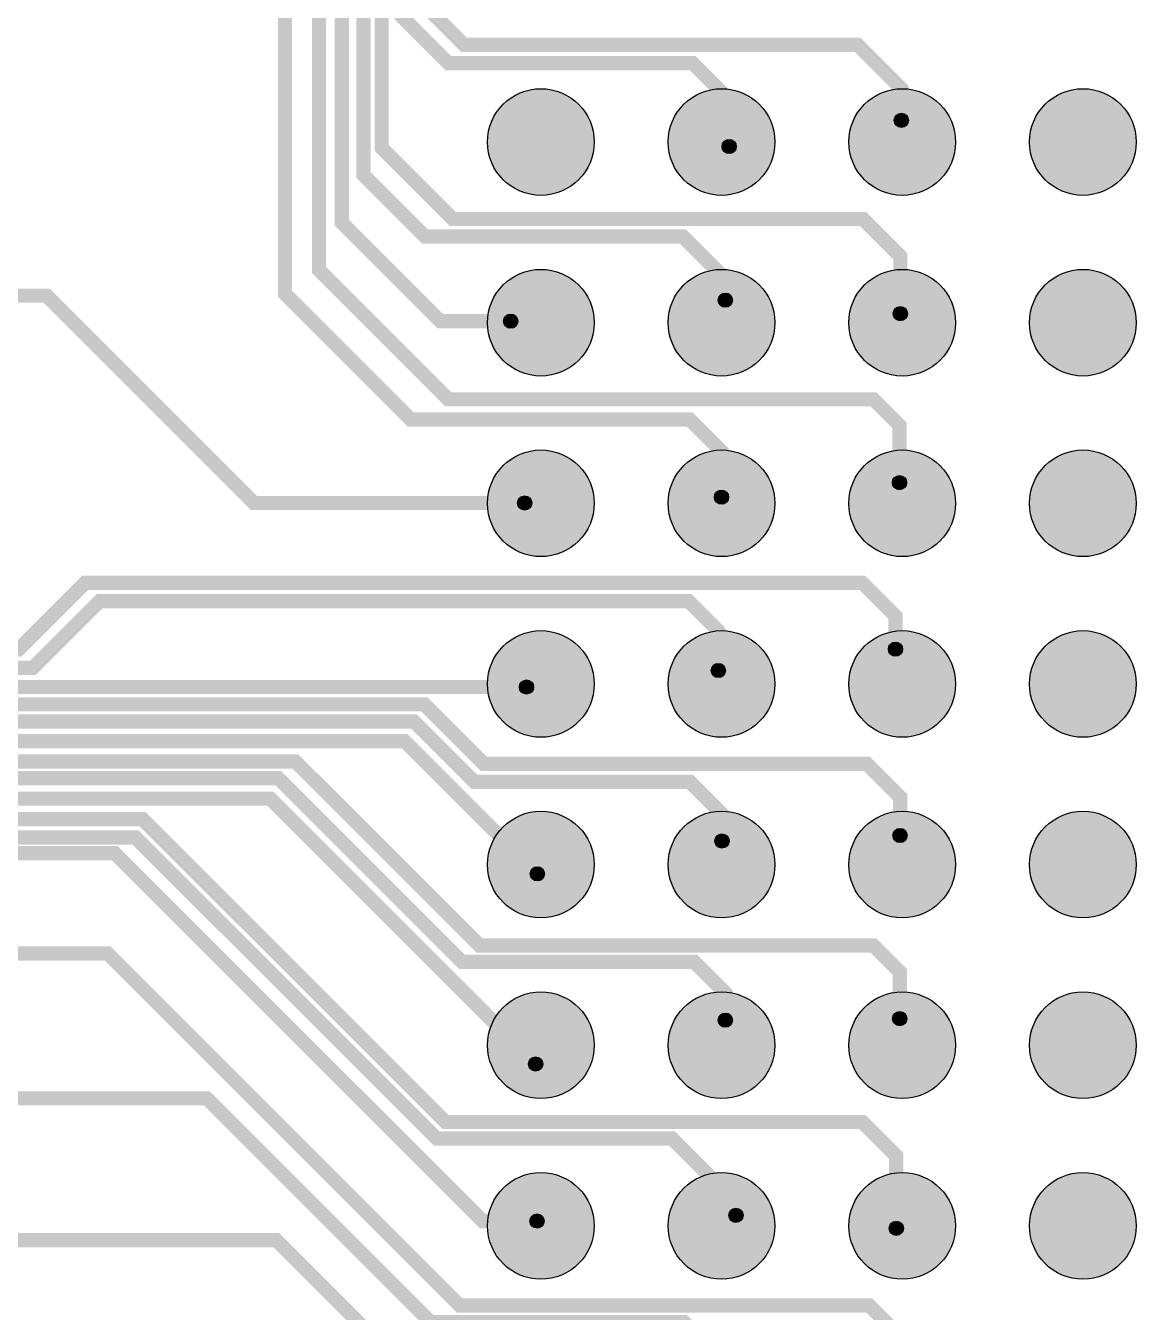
# Model space of a CAD drawing. Extents: x -57500 to 57500, y -57500 to 57500.
# Drawn here: x 17394 to 33005, y -5025 to 13065 of the extents above; entities that cross this region are included whole.
import ezdxf

# ---------------------------------------------------------------- set-up
doc = ezdxf.new("R2010")
doc.units = 0
doc.header["$MEASUREMENT"] = 0
doc.layers.get('0').update_dxf_attribs({"color": 160, "true_color": 0x003fff})
doc.layers.add('Metal1', color=160, linetype='Continuous', true_color=0x003fff)

msp = doc.modelspace()

# ---------------------------------------------------------------- hatches: boundary and pattern name
h = msp.add_hatch(color=5)
edge = h.paths.add_edge_path(flags=0)
edge.add_arc((24635, 11430), 750, 0, 360)
h = msp.add_hatch(color=5)
edge = h.paths.add_edge_path(flags=0)
edge.add_arc((27175, 11430), 750, 0, 360)
h = msp.add_hatch(color=5)
edge = h.paths.add_edge_path(flags=0)
edge.add_arc((29715, 11430), 750, 0, 360)
h = msp.add_hatch(color=5)
edge = h.paths.add_edge_path(flags=0)
edge.add_arc((32255, 11430), 750, 0, 360)
h = msp.add_hatch(color=5)
edge = h.paths.add_edge_path(flags=0)
edge.add_arc((29703.45, 11735.55), 100, 0, 360)
h = msp.add_hatch(color=5)
edge = h.paths.add_edge_path(flags=0)
edge.add_arc((27282.55, 11367.9), 100, 0, 360)
h = msp.add_hatch(color=5)
edge = h.paths.add_edge_path(flags=0)
edge.add_arc((24635, 8890), 750, 0, 360)
h = msp.add_hatch(color=5)
edge = h.paths.add_edge_path(flags=0)
edge.add_arc((27175, 8890), 750, 0, 360)
h = msp.add_hatch(color=5)
edge = h.paths.add_edge_path(flags=0)
edge.add_arc((29715, 8890), 750, 0, 360)
h = msp.add_hatch(color=5)
edge = h.paths.add_edge_path(flags=0)
edge.add_arc((32255, 8890), 750, 0, 360)
h = msp.add_hatch(color=5)
edge = h.paths.add_edge_path(flags=0)
edge.add_arc((27229, 9206.45), 100, 0, 360)
h = msp.add_hatch(color=5)
edge = h.paths.add_edge_path(flags=0)
edge.add_arc((29688.3, 9017.75), 100, 0, 360)
h = msp.add_hatch(color=5)
edge = h.paths.add_edge_path(flags=0)
edge.add_arc((24212.1, 8911.15), 100, 0, 360)
h = msp.add_hatch(color=5)
edge = h.paths.add_edge_path(flags=0)
edge.add_arc((24635, 6350), 750, 0, 360)
h = msp.add_hatch(color=5)
edge = h.paths.add_edge_path(flags=0)
edge.add_arc((27175, 6350), 750, 0, 360)
h = msp.add_hatch(color=5)
edge = h.paths.add_edge_path(flags=0)
edge.add_arc((29715, 6350), 750, 0, 360)
h = msp.add_hatch(color=5)
edge = h.paths.add_edge_path(flags=0)
edge.add_arc((32255, 6350), 750, 0, 360)
h = msp.add_hatch(color=5)
edge = h.paths.add_edge_path(flags=0)
edge.add_arc((29676.9, 6641.35), 100, 0, 360)
h = msp.add_hatch(color=5)
edge = h.paths.add_edge_path(flags=0)
edge.add_arc((27174.05, 6436.35), 100, 0, 360)
h = msp.add_hatch(color=5)
edge = h.paths.add_edge_path(flags=0)
edge.add_arc((24407.2, 6355.05), 100, 0, 360)
h = msp.add_hatch(color=5)
edge = h.paths.add_edge_path(flags=0)
edge.add_arc((24635, 3810), 750, 0, 360)
h = msp.add_hatch(color=5)
edge = h.paths.add_edge_path(flags=0)
edge.add_arc((27175, 3810), 750, 0, 360)
h = msp.add_hatch(color=5)
edge = h.paths.add_edge_path(flags=0)
edge.add_arc((29715, 3810), 750, 0, 360)
h = msp.add_hatch(color=5)
edge = h.paths.add_edge_path(flags=0)
edge.add_arc((32255, 3810), 750, 0, 360)
h = msp.add_hatch(color=5)
edge = h.paths.add_edge_path(flags=0)
edge.add_arc((29621.25, 4299.15), 100, 0, 360)
h = msp.add_hatch(color=5)
edge = h.paths.add_edge_path(flags=0)
edge.add_arc((27130.15, 3999.7), 100, 0, 360)
h = msp.add_hatch(color=5)
edge = h.paths.add_edge_path(flags=0)
edge.add_arc((24433.05, 3766.6), 100, 0, 360)
h = msp.add_hatch(color=5)
edge = h.paths.add_edge_path(flags=0)
edge.add_arc((24635, 1270), 750, 0, 360)
h = msp.add_hatch(color=5)
edge = h.paths.add_edge_path(flags=0)
edge.add_arc((27175, 1270), 750, 0, 360)
h = msp.add_hatch(color=5)
edge = h.paths.add_edge_path(flags=0)
edge.add_arc((29715, 1270), 750, 0, 360)
h = msp.add_hatch(color=5)
edge = h.paths.add_edge_path(flags=0)
edge.add_arc((32255, 1270), 750, 0, 360)
h = msp.add_hatch(color=5)
edge = h.paths.add_edge_path(flags=0)
edge.add_arc((27180.65, 1601.35), 100, 0, 360)
h = msp.add_hatch(color=5)
edge = h.paths.add_edge_path(flags=0)
edge.add_arc((29685.1, 1678.85), 100, 0, 360)
h = msp.add_hatch(color=5)
edge = h.paths.add_edge_path(flags=0)
edge.add_arc((24586.5, 1139.75), 100, 0, 360)
h = msp.add_hatch(color=5)
edge = h.paths.add_edge_path(flags=0)
edge.add_arc((24635, -1270), 750, 0, 360)
h = msp.add_hatch(color=5)
edge = h.paths.add_edge_path(flags=0)
edge.add_arc((27175, -1270), 750, 0, 360)
h = msp.add_hatch(color=5)
edge = h.paths.add_edge_path(flags=0)
edge.add_arc((29715, -1270), 750, 0, 360)
h = msp.add_hatch(color=5)
edge = h.paths.add_edge_path(flags=0)
edge.add_arc((32255, -1270), 750, 0, 360)
h = msp.add_hatch(color=5)
edge = h.paths.add_edge_path(flags=0)
edge.add_arc((27229.4, -917.4), 100, 0, 360)
h = msp.add_hatch(color=5)
edge = h.paths.add_edge_path(flags=0)
edge.add_arc((29680.45, -895.6), 100, 0, 360)
h = msp.add_hatch(color=5)
edge = h.paths.add_edge_path(flags=0)
edge.add_arc((24561.3, -1532.9), 100, 0, 360)
h = msp.add_hatch(color=5)
edge = h.paths.add_edge_path(flags=0)
edge.add_arc((24635, -3810), 750, 0, 360)
h = msp.add_hatch(color=5)
edge = h.paths.add_edge_path(flags=0)
edge.add_arc((27175, -3810), 750, 0, 360)
h = msp.add_hatch(color=5)
edge = h.paths.add_edge_path(flags=0)
edge.add_arc((29715, -3810), 750, 0, 360)
h = msp.add_hatch(color=5)
edge = h.paths.add_edge_path(flags=0)
edge.add_arc((32255, -3810), 750, 0, 360)
h = msp.add_hatch(color=5)
edge = h.paths.add_edge_path(flags=0)
edge.add_arc((27377.45, -3661.75), 100, 0, 360)
h = msp.add_hatch(color=5)
edge = h.paths.add_edge_path(flags=0)
edge.add_arc((24581.55, -3743.15), 100, 0, 360)
h = msp.add_hatch(color=5)
edge = h.paths.add_edge_path(flags=0)
edge.add_arc((29631.45, -3843.75), 100, 0, 360)

# ---------------------------------------------------------------- linework, layer by layer
at = {"layer": 'Metal1', "const_width": 200}
for points in [[(29703.45, 11735.55), (29703.45, 12180.6), (29088.8, 12795.25), (23556.9, 12795.25), (23005.8, 13346.35), (23005.8, 15656.65), (18703.25, 19959.2), (10373.6, 19959.2), (10119.25, 20213.55), (7504.2, 20213.55)], [(27282.55, 11367.9), (27282.55, 12024.95), (26768.6, 12538.9), (23335.05, 12538.9), (22683.3, 13190.65), (22683.3, 15606.9), (18656.25, 19633.95), (9595.35, 19633.95), (8132.9, 18171.5), (7504.2, 18171.5)], [(29688.3, 9017.75), (29688.3, 9823.2), (29163.75, 10347.75), (23398.6, 10347.75), (22397.1, 11349.25), (22397.1, 15498.2), (18536.95, 19358.35), (9714.7, 19358.35), (8095.65, 17739.3), (7682.35, 17739.3), (7504.15, 17561.1)], [(27229, 9206.45), (27229, 9503.2), (26630.25, 10101.95), (23005.85, 10101.95), (22142.1, 10965.7), (22142.1, 15416.7), (18448.85, 19109.95), (9859.45, 19109.95), (8590.45, 17840.95), (8590.45, 17681.7)], [(24212.1, 8911.15), (23221.25, 8911.15), (21838.25, 10294.15), (21838.25, 15359.8), (18351.65, 18846.4), (10742.55, 18846.4), (9682.8, 17786.65), (9682.8, 14151.7), (9619.2, 14088.1), (9554.9, 14088.1)], [(29676.9, 6641.35), (29676.9, 7446.7), (29311.25, 7812.35), (23334.2, 7812.35), (21516.7, 9629.85), (21516.7, 15172.45), (18167.9, 18521.25), (11173.45, 18521.25), (9965.35, 17313.15), (9965.35, 14006.7), (9883.35, 13924.7), (9883.35, 12279), (9703.45, 12099.1), (9650.15, 12099.1)], [(27174.05, 6436.35), (27174.05, 7082.8), (26728.95, 7527.9), (22807.85, 7527.9), (21038.05, 9297.7), (21038.05, 15126.4), (17975.35, 18189.1), (11426, 18189.1), (10345.05, 17108.15), (10345.05, 13822.9), (10233.75, 13711.6), (10233.75, 10754.9), (9550.2, 10071.35), (9493.5, 10071.35)], [(24407.2, 6355.05), (20602.65, 6355.05), (17688.3, 9269.4), (16885.55, 9269.4)], [(27180.65, 1601.35), (27180.65, 1982.85), (26730.25, 2433.25), (23699.3, 2433.25), (22851.5, 3281.05), (8756.6, 3281.05), (5858.1, 6179.55), (4469.9, 6179.55), (4075.65, 6573.8), (4075.65, 6634.1)], [(29685.1, 1678.85), (29685.1, 2219.25), (29218.8, 2685.55), (23835.2, 2685.55), (22997.95, 3522.8), (9040.85, 3522.8), (6036.4, 6527.25), (6036.4, 6689.5)], [(24433.05, 3766.6), (10295.8, 3766.6), (8049.15, 6013.25), (8049.15, 6665.2)], [(27130.15, 3999.7), (27130.15, 4556.1), (26711.55, 4974.7), (18434.8, 4974.7), (17496.9, 4036.8), (10788.55, 4036.8), (10126.25, 4699.1), (10126.25, 6668.3)], [(24586.5, 1139.75), (22721.3, 3004.95), (8642.05, 3004.95), (5748.85, 5898.15), (4143.25, 5898.15), (3831.8, 6209.6)], [(29680.45, -895.6), (29680.45, -238.5), (29309.55, 132.4), (23772.15, 132.4), (23284.65, 619.9), (23284.65, 619.95), (21184.95, 2719.65), (8557.6, 2719.65), (5633.95, 5643.3), (3609.75, 5643.3), (3249.45, 6003.6), (3246.05, 6003.6)], [(29621.25, 4299.15), (29621.25, 4765.45), (29154.95, 5231.75), (18228.8, 5231.75), (17292.05, 4295), (13335.9, 4295), (13184.35, 4446.55), (13184.35, 4500.45)], [(27229.4, -917.4), (27229.4, -535.9), (26789.55, -96.05), (23525.4, -96.05), (23037.95, 391.4), (23037.95, 391.45), (20944.85, 2484.55), (8290.95, 2484.55), (6711.9, 4063.6), (3296.8, 4063.6)], [(24561.3, -1532.9), (20830.85, 2197.55), (7906.85, 2197.55), (7898.95, 2189.65), (3328.6, 2189.65)], [(29631.45, -3843.75), (29631.45, -2826.05), (29154.35, -2348.95), (23293.2, -2348.95), (19035.4, 1908.85), (4078.25, 1908.85)], [(27377.45, -3661.75), (27377.45, -3481.55), (26479, -2583.1), (23171.2, -2583.1), (18936, 1652.1), (4147.15, 1652.1), (3956.3, 1461.25), (3956.3, 1411.7)], [(24581.55, -3743.15), (23818.25, -3743.15), (18644.85, 1430.25), (6141.4, 1430.25), (6014.15, 1303), (6014.15, 1245.4)], [(29750.25, -5986.15), (29750.25, -5428.25), (29252.05, -4930.05), (23495.5, -4930.05), (18544.6, 20.85), (9842.35, 20.85)], [(27680.3, -6196.75), (26648.6, -5165.05), (23086.55, -5165.05), (19937.95, -2016.45), (9838.9, -2016.45)], [(24753.7, -6301.3), (23205.9, -6301.3), (20916, -4011.4), (9842.35, -4011.4)]]:
    msp.add_lwpolyline(points, dxfattribs=at)
at = {"layer": 'Metal1'}
for centre, radius in [((24635, 11430), 750), ((27175, 11430), 750), ((29715, 11430), 750), ((32255, 11430), 750), ((29703.45, 11735.55), 100), ((27282.55, 11367.9), 100), ((24635, 8890), 750), ((27175, 8890), 750), ((29715, 8890), 750), ((32255, 8890), 750), ((27229, 9206.45), 100), ((29688.3, 9017.75), 100), ((24212.1, 8911.15), 100), ((24635, 6350), 750), ((27175, 6350), 750), ((29715, 6350), 750), ((32255, 6350), 750), ((29676.9, 6641.35), 100), ((27174.05, 6436.35), 100), ((24407.2, 6355.05), 100), ((24635, 3810), 750), ((27175, 3810), 750), ((29715, 3810), 750), ((32255, 3810), 750), ((29621.25, 4299.15), 100), ((27130.15, 3999.7), 100), ((24433.05, 3766.6), 100), ((24635, 1270), 750), ((27175, 1270), 750), ((29715, 1270), 750), ((32255, 1270), 750), ((27180.65, 1601.35), 100), ((29685.1, 1678.85), 100), ((24586.5, 1139.75), 100), ((24635, -1270), 750), ((27175, -1270), 750), ((29715, -1270), 750), ((32255, -1270), 750), ((27229.4, -917.4), 100), ((29680.45, -895.6), 100), ((24561.3, -1532.9), 100), ((24635, -3810), 750), ((27175, -3810), 750), ((29715, -3810), 750), ((32255, -3810), 750), ((27377.45, -3661.75), 100), ((24581.55, -3743.15), 100), ((29631.45, -3843.75), 100)]:
    msp.add_circle(centre, radius, dxfattribs=at)

doc.saveas('drawing.dxf')
